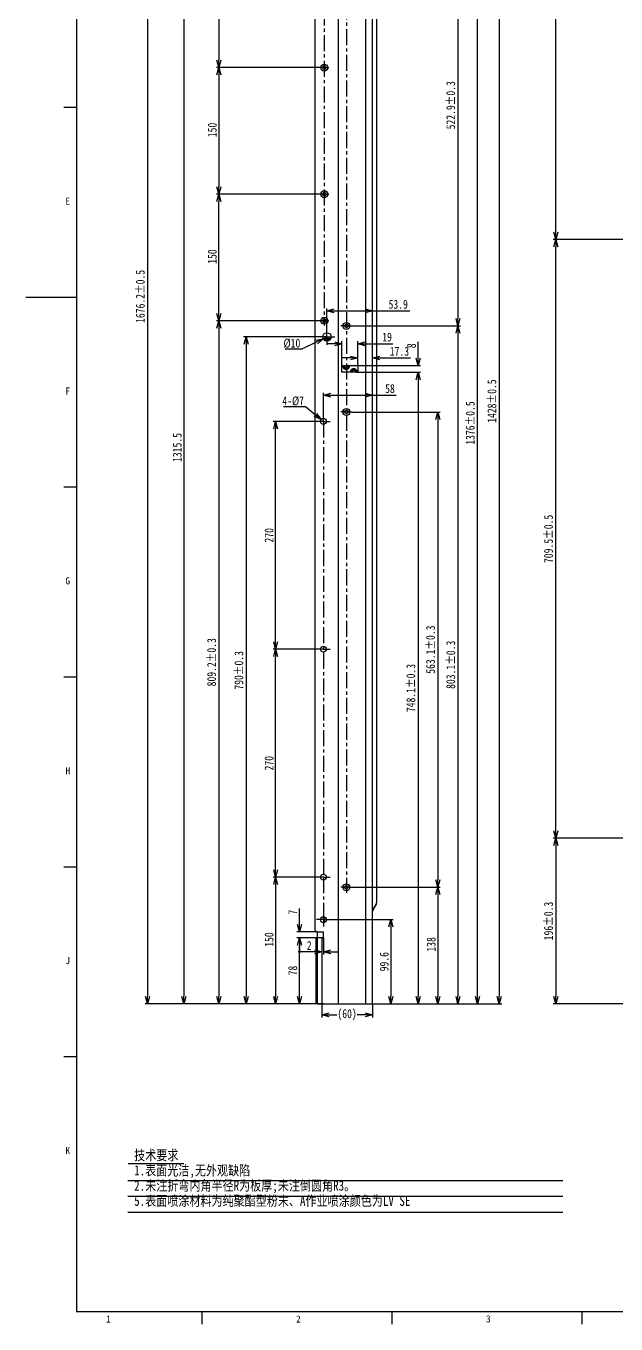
# Model space of a CAD drawing. Header units: millimetres. Extents: x -20 to 1169, y -20 to 821.
# Drawn here: x -20 to 213, y -5 to 508 of the extents above; entities that cross this region are included whole.
import ezdxf

# ---------------------------------------------------------------- set-up
doc = ezdxf.new("R2010")
doc.units = ezdxf.units.MM
doc.header["$LTSCALE"] = 0.2
doc.linetypes.add('CENTER', pattern=[50.8, 31.75, -6.35, 6.35, -6.35])
doc.layers.get('0').update_dxf_attribs({"color": 2})
for name, color, linetype in [('H7A03856_DXF_BALLOON', 7, 'Continuous'), ('H7A03856A_DXF_AXIS', 7, 'Continuous'), ('H7A03856A_DXF_CONTINUOUS_LINE', 7, 'Continuous'), ('H7A03856DIM', 7, 'Continuous')]:
    doc.layers.add(name, color=color, linetype=linetype)
doc.layers.add('H7C05555_DXF_TEXT', color=7, linetype='Continuous', lineweight=18)
doc.styles.add('HANKAKU', font='')
doc.styles.get("Standard").update_dxf_attribs({"font": '', "width": 0.8})
doc.styles.get('HANKAKU').set_extended_font_data('SimSun')
doc.styles.get('Standard').set_extended_font_data('SimSun')
doc.dimstyles.new('DIMSTYLE_1', dxfattribs={"dimtxt": 3.5, "dimasz": 3, "dimexe": 1, "dimexo": 0, "dimgap": 0.875, "dimtad": 1, "dimdec": 1, "dimlfac": 3, "dimdsep": 46, "dimtxsty": 'Standard', "dimblk": 'OPEN', "dimblk1": 'OPEN', "dimblk2": 'OPEN', "dimcen": 0.09, "dimadec": 0, "dimazin": 0, "dimtp": 0.1, "dimtm": 0.1, "dimtfac": 1, "dimtdec": 1, "dimtofl": 0, "dimtmove": 0, "dimatfit": 3, "dimldrblk": 'OPEN', "dimfxl": 1, "dimtolj": 1, "dimarcsym": 0})
doc.dimstyles.new('DIMSTYLE_19', dxfattribs={"dimtxt": 3.5, "dimasz": 3, "dimexe": 1, "dimexo": 0, "dimtad": 1, "dimdec": 3, "dimlfac": 3, "dimdsep": 46, "dimtxsty": 'Standard', "dimblk": 'OPEN', "dimblk1": 'OPEN', "dimblk2": 'OPEN', "dimcen": 0.09, "dimadec": 0, "dimazin": 0, "dimtp": 0.01, "dimtm": 0.01, "dimtfac": 1, "dimtdec": 3, "dimtofl": 0, "dimtmove": 0, "dimatfit": 2, "dimldrblk": 'OPEN', "dimfxl": 1, "dimtolj": 1, "dimarcsym": 0})
doc.dimstyles.new('DIMSTYLE_2', dxfattribs={"dimtxt": 3.5, "dimasz": 3, "dimexe": 1, "dimexo": 0, "dimgap": 0.875, "dimtad": 1, "dimdec": 1, "dimlfac": 3, "dimdsep": 46, "dimtxsty": 'Standard', "dimblk": 'OPEN', "dimblk1": 'OPEN', "dimblk2": 'OPEN', "dimcen": 0.09, "dimadec": 0, "dimazin": 0, "dimtp": 1e-10, "dimtm": 1e-10, "dimtfac": 1, "dimtdec": 1, "dimtofl": 0, "dimtmove": 0, "dimatfit": 3, "dimldrblk": 'OPEN', "dimfxl": 1, "dimtolj": 1, "dimarcsym": 0})
doc.dimstyles.new('DIMSTYLE_4', dxfattribs={"dimtxt": 3.5, "dimasz": 3, "dimexe": 1, "dimexo": 0, "dimtad": 1, "dimdec": 1, "dimlfac": 3, "dimdsep": 46, "dimtxsty": 'Standard', "dimblk": 'OPEN', "dimblk1": 'OPEN', "dimblk2": 'OPEN', "dimcen": 0.09, "dimadec": 0, "dimazin": 0, "dimtp": 0.1, "dimtm": 0.1, "dimtfac": 1, "dimtdec": 1, "dimtofl": 0, "dimtmove": 0, "dimatfit": 2, "dimldrblk": 'OPEN', "dimfxl": 1, "dimtolj": 1, "dimarcsym": 0})
doc.dimstyles.new('DIMSTYLE_5', dxfattribs={"dimtxt": 3.5, "dimasz": 3, "dimexe": 1, "dimexo": 0, "dimgap": 0.875, "dimtad": 1, "dimdec": 1, "dimlfac": 3, "dimdsep": 46, "dimtxsty": 'Standard', "dimblk": 'OPEN', "dimblk1": 'OPEN', "dimblk2": 'OPEN', "dimcen": 0.09, "dimadec": 0, "dimazin": 0, "dimtp": 0.01, "dimtm": 0.01, "dimtfac": 1, "dimtdec": 1, "dimtofl": 0, "dimtmove": 0, "dimatfit": 3, "dimldrblk": 'OPEN', "dimfxl": 1, "dimtolj": 1, "dimarcsym": 0})

# ---------------------------------------------------------------- blocks, each defined once
blk = doc.blocks.new('_OPEN')
at = {"color": 0}
for p, q in [((0, 0), (-1, 0)), ((-0.966, 0.259), (0, 0)), ((0, 0), (-0.966, -0.259))]:
    blk.add_line(p, q, dxfattribs=at)
blk = doc.blocks.new('*D37')
at = {"layer": 'Defpoints', "color": 0, "transparency": 16777216}
for p in [(327.23, 186.85), (189.17, 121.51), (324.43, 121.51)]:
    blk.add_point(p, dxfattribs=at)
at = {"layer": 'H7A03856DIM', "color": 0, "lineweight": -2, "transparency": 16777216}
for p, q in [((327.23, 186.85), (188.17, 186.85)), ((189.17, 183.85), (189.17, 124.51)), ((324.43, 121.51), (188.17, 121.51))]:
    blk.add_line(p, q, dxfattribs=at)
at = {"layer": 'H7A03856DIM', "color": 0, "lineweight": -2, "transparency": 16777216, "xscale": 3, "yscale": 3, "zscale": 3}
for p, rotation in [((189.17, 186.85), 90), ((189.17, 121.51), 270)]:
    blk.add_blockref('_OPEN', p, dxfattribs=dict(at, rotation=rotation))
at = {"layer": 'H7A03856DIM', "color": 0, "transparency": 16777216, "insert": (184.54, 154.18), "char_height": 3.5, "attachment_point": 2, "rotation": 90}
blk.add_mtext('\\A1;196%%p0.3', dxfattribs=at)
blk = doc.blocks.new('*D39')
at = {"layer": 'Defpoints', "color": 0, "transparency": 16777216}
for p in [(189.17, 423.35), (327.23, 423.35), (327.23, 186.85)]:
    blk.add_point(p, dxfattribs=at)
at = {"layer": 'H7A03856DIM', "color": 0, "lineweight": -2, "transparency": 16777216}
for p, q in [((327.23, 423.35), (188.17, 423.35)), ((189.17, 189.85), (189.17, 420.35)), ((327.23, 186.85), (188.17, 186.85))]:
    blk.add_line(p, q, dxfattribs=at)
at = {"layer": 'H7A03856DIM', "color": 0, "lineweight": -2, "transparency": 16777216, "xscale": 3, "yscale": 3, "zscale": 3}
for p, rotation in [((189.17, 423.35), 90), ((189.17, 186.85), 270)]:
    blk.add_blockref('_OPEN', p, dxfattribs=dict(at, rotation=rotation))
at = {"layer": 'H7A03856DIM', "color": 0, "transparency": 16777216, "insert": (184.54, 305.1), "char_height": 3.5, "attachment_point": 2, "rotation": 90}
blk.add_mtext('\\A1;709.5%%P0.5', dxfattribs=at)
blk = doc.blocks.new('*D40')
at = {"layer": 'Defpoints', "color": 0, "transparency": 16777216}
for p in [(189.17, 659.85), (327.23, 659.85), (327.23, 423.35)]:
    blk.add_point(p, dxfattribs=at)
at = {"layer": 'H7A03856DIM', "color": 0, "lineweight": -2, "transparency": 16777216}
for p, q in [((327.23, 659.85), (188.17, 659.85)), ((189.17, 426.35), (189.17, 656.85)), ((327.23, 423.35), (188.17, 423.35))]:
    blk.add_line(p, q, dxfattribs=at)
at = {"layer": 'H7A03856DIM', "color": 0, "lineweight": -2, "transparency": 16777216, "xscale": 3, "yscale": 3, "zscale": 3}
for p, rotation in [((189.17, 659.85), 90), ((189.17, 423.35), 270)]:
    blk.add_blockref('_OPEN', p, dxfattribs=dict(at, rotation=rotation))
at = {"layer": 'H7A03856DIM', "color": 0, "transparency": 16777216, "insert": (184.54, 541.6), "char_height": 3.5, "attachment_point": 2, "rotation": 90}
blk.add_mtext('\\A1;709.5%%P0.5', dxfattribs=at)
blk = doc.blocks.new('*D50')
at = {"layer": 'Defpoints', "color": 0, "transparency": 16777216}
for p in [(97.45, 154.71), (102.78, 121.51), (124.05, 121.51)]:
    blk.add_point(p, dxfattribs=at)
at = {"layer": 'H7A03856DIM', "color": 0, "lineweight": -2, "transparency": 16777216}
for p, q in [((97.45, 154.71), (125.05, 154.71)), ((124.05, 151.71), (124.05, 124.51)), ((102.78, 121.51), (125.05, 121.51))]:
    blk.add_line(p, q, dxfattribs=at)
at = {"layer": 'H7A03856DIM', "color": 0, "lineweight": -2, "transparency": 16777216, "xscale": 3, "yscale": 3, "zscale": 3}
for p, rotation in [((124.05, 154.71), 90), ((124.05, 121.51), 270)]:
    blk.add_blockref('_OPEN', p, dxfattribs=dict(at, rotation=rotation))
at = {"layer": 'H7A03856DIM', "color": 0, "transparency": 16777216, "insert": (119.67, 138.11), "char_height": 3.5, "attachment_point": 2, "rotation": 90}
blk.add_mtext('\\A1;99.6', dxfattribs=at)
blk = doc.blocks.new('*D51')
at = {"layer": 'Defpoints', "color": 0, "transparency": 16777216}
for p in [(94.78, 171.51), (78.59, 121.51), (97.45, 121.51)]:
    blk.add_point(p, dxfattribs=at)
at = {"layer": 'H7A03856DIM', "color": 0, "lineweight": -2, "transparency": 16777216}
for p, q in [((94.78, 171.51), (77.59, 171.51)), ((78.59, 168.51), (78.59, 124.51)), ((97.45, 121.51), (77.59, 121.51))]:
    blk.add_line(p, q, dxfattribs=at)
at = {"layer": 'H7A03856DIM', "color": 0, "lineweight": -2, "transparency": 16777216, "xscale": 3, "yscale": 3, "zscale": 3}
for p, rotation in [((78.59, 171.51), 90), ((78.59, 121.51), 270)]:
    blk.add_blockref('_OPEN', p, dxfattribs=dict(at, rotation=rotation))
at = {"layer": 'H7A03856DIM', "color": 0, "transparency": 16777216, "insert": (74.22, 146.86), "char_height": 3.5, "attachment_point": 2, "rotation": 90}
blk.add_mtext('\\A1;150', dxfattribs=at)
blk = doc.blocks.new('*D52')
at = {"layer": 'Defpoints', "color": 0, "transparency": 16777216}
for p in [(78.59, 261.51), (94.78, 261.51), (94.78, 171.51)]:
    blk.add_point(p, dxfattribs=at)
at = {"layer": 'H7A03856DIM', "color": 0, "lineweight": -2, "transparency": 16777216}
for p, q in [((94.78, 261.51), (77.59, 261.51)), ((78.59, 174.51), (78.59, 258.51)), ((94.78, 171.51), (77.59, 171.51))]:
    blk.add_line(p, q, dxfattribs=at)
at = {"layer": 'H7A03856DIM', "color": 0, "lineweight": -2, "transparency": 16777216, "xscale": 3, "yscale": 3, "zscale": 3}
for p, rotation in [((78.59, 261.51), 90), ((78.59, 171.51), 270)]:
    blk.add_blockref('_OPEN', p, dxfattribs=dict(at, rotation=rotation))
at = {"layer": 'H7A03856DIM', "color": 0, "transparency": 16777216, "insert": (74.22, 216.51), "char_height": 3.5, "attachment_point": 2, "rotation": 90}
blk.add_mtext('\\A1;270', dxfattribs=at)
blk = doc.blocks.new('*D53')
at = {"layer": 'Defpoints', "color": 0, "transparency": 16777216}
for p in [(78.59, 351.51), (97.45, 351.51), (97.45, 261.51)]:
    blk.add_point(p, dxfattribs=at)
at = {"layer": 'H7A03856DIM', "color": 0, "lineweight": -2, "transparency": 16777216}
for p, q in [((97.45, 351.51), (77.59, 351.51)), ((78.59, 264.51), (78.59, 348.51)), ((97.45, 261.51), (77.59, 261.51))]:
    blk.add_line(p, q, dxfattribs=at)
at = {"layer": 'H7A03856DIM', "color": 0, "lineweight": -2, "transparency": 16777216, "xscale": 3, "yscale": 3, "zscale": 3}
for p, rotation in [((78.59, 351.51), 90), ((78.59, 261.51), 270)]:
    blk.add_blockref('_OPEN', p, dxfattribs=dict(at, rotation=rotation))
at = {"layer": 'H7A03856DIM', "color": 0, "transparency": 16777216, "insert": (74.22, 306.51), "char_height": 3.5, "attachment_point": 2, "rotation": 90}
blk.add_mtext('\\A1;270', dxfattribs=at)
blk = doc.blocks.new('*D54')
at = {"layer": 'Defpoints', "color": 0, "transparency": 16777216}
for p in [(56.17, 441.25), (97.78, 441.25), (97.78, 391.25)]:
    blk.add_point(p, dxfattribs=at)
at = {"layer": 'H7A03856DIM', "color": 0, "lineweight": -2, "transparency": 16777216}
for p, q in [((97.78, 441.25), (55.17, 441.25)), ((56.17, 394.25), (56.17, 438.25)), ((97.78, 391.25), (55.17, 391.25))]:
    blk.add_line(p, q, dxfattribs=at)
at = {"layer": 'H7A03856DIM', "color": 0, "lineweight": -2, "transparency": 16777216, "xscale": 3, "yscale": 3, "zscale": 3}
for p, rotation in [((56.17, 441.25), 90), ((56.17, 391.25), 270)]:
    blk.add_blockref('_OPEN', p, dxfattribs=dict(at, rotation=rotation))
at = {"layer": 'H7A03856DIM', "color": 0, "transparency": 16777216, "insert": (51.8, 416.6), "char_height": 3.5, "attachment_point": 2, "rotation": 90}
blk.add_mtext('\\A1;150', dxfattribs=at)
blk = doc.blocks.new('*D55')
at = {"layer": 'Defpoints', "color": 0, "transparency": 16777216}
for p in [(97.78, 491.25), (56.17, 441.25), (97.78, 441.25)]:
    blk.add_point(p, dxfattribs=at)
at = {"layer": 'H7A03856DIM', "color": 0, "lineweight": -2, "transparency": 16777216}
for p, q in [((97.78, 491.25), (55.17, 491.25)), ((56.17, 488.25), (56.17, 444.25)), ((97.78, 441.25), (55.17, 441.25))]:
    blk.add_line(p, q, dxfattribs=at)
at = {"layer": 'H7A03856DIM', "color": 0, "lineweight": -2, "transparency": 16777216, "xscale": 3, "yscale": 3, "zscale": 3}
for p, rotation in [((56.17, 491.25), 90), ((56.17, 441.25), 270)]:
    blk.add_blockref('_OPEN', p, dxfattribs=dict(at, rotation=rotation))
at = {"layer": 'H7A03856DIM', "color": 0, "transparency": 16777216, "insert": (51.8, 466.6), "char_height": 3.5, "attachment_point": 2, "rotation": 90}
blk.add_mtext('\\A1;150', dxfattribs=at)
blk = doc.blocks.new('*D56')
at = {"layer": 'Defpoints', "color": 0, "transparency": 16777216}
for p in [(97.78, 534.59), (56.17, 491.25), (97.78, 491.25)]:
    blk.add_point(p, dxfattribs=at)
at = {"layer": 'H7A03856DIM', "color": 0, "lineweight": -2, "transparency": 16777216}
for p, q in [((97.78, 534.59), (55.17, 534.59)), ((56.17, 531.59), (56.17, 494.25)), ((97.78, 491.25), (55.17, 491.25))]:
    blk.add_line(p, q, dxfattribs=at)
at = {"layer": 'H7A03856DIM', "color": 0, "lineweight": -2, "transparency": 16777216, "xscale": 3, "yscale": 3, "zscale": 3}
for p, rotation in [((56.17, 534.59), 90), ((56.17, 491.25), 270)]:
    blk.add_blockref('_OPEN', p, dxfattribs=dict(at, rotation=rotation))
at = {"layer": 'H7A03856DIM', "color": 0, "transparency": 16777216, "insert": (51.8, 513.27), "char_height": 3.5, "attachment_point": 2, "rotation": 90}
blk.add_mtext('\\A1;130', dxfattribs=at)
blk = doc.blocks.new('*D57')
at = {"layer": 'Defpoints', "color": 0, "transparency": 16777216}
for p in [(97.78, 391.25), (56.17, 121.51), (97.45, 121.51)]:
    blk.add_point(p, dxfattribs=at)
at = {"layer": 'H7A03856DIM', "color": 0, "lineweight": -2, "transparency": 16777216}
for p, q in [((97.78, 391.25), (55.17, 391.25)), ((56.17, 388.25), (56.17, 124.51)), ((97.45, 121.51), (55.17, 121.51))]:
    blk.add_line(p, q, dxfattribs=at)
at = {"layer": 'H7A03856DIM', "color": 0, "lineweight": -2, "transparency": 16777216, "xscale": 3, "yscale": 3, "zscale": 3}
for p, rotation in [((56.17, 391.25), 90), ((56.17, 121.51), 270)]:
    blk.add_blockref('_OPEN', p, dxfattribs=dict(at, rotation=rotation))
at = {"layer": 'H7A03856DIM', "color": 0, "transparency": 16777216, "insert": (51.54, 256.38), "char_height": 3.5, "attachment_point": 2, "rotation": 90}
blk.add_mtext('\\A1;809.2%%p0.3', dxfattribs=at)
blk = doc.blocks.new('*D59')
at = {"layer": 'Defpoints', "color": 0, "transparency": 16777216}
for p in [(96.36, 560.01), (42.33, 121.51), (97.45, 121.51)]:
    blk.add_point(p, dxfattribs=at)
at = {"layer": 'H7A03856DIM', "color": 0, "lineweight": -2, "transparency": 16777216}
for p, q in [((96.36, 560.01), (41.33, 560.01)), ((42.33, 557.01), (42.33, 124.51)), ((97.45, 121.51), (41.33, 121.51))]:
    blk.add_line(p, q, dxfattribs=at)
at = {"layer": 'H7A03856DIM', "color": 0, "lineweight": -2, "transparency": 16777216, "xscale": 3, "yscale": 3, "zscale": 3}
for p, rotation in [((42.33, 560.01), 90), ((42.33, 121.51), 270)]:
    blk.add_blockref('_OPEN', p, dxfattribs=dict(at, rotation=rotation))
at = {"layer": 'H7A03856DIM', "color": 0, "transparency": 16777216, "insert": (37.95, 341.2), "char_height": 3.5, "attachment_point": 2, "rotation": 90}
blk.add_mtext('\\A1;1315.5', dxfattribs=at)
blk = doc.blocks.new('*D60')
at = {"layer": 'Defpoints', "color": 0, "transparency": 16777216}
for p in [(96.95, 680.25), (28, 121.51), (97.45, 121.51)]:
    blk.add_point(p, dxfattribs=at)
at = {"layer": 'H7A03856DIM', "color": 0, "lineweight": -2, "transparency": 16777216}
for p, q in [((96.95, 680.25), (27, 680.25)), ((28, 677.25), (28, 124.51)), ((97.45, 121.51), (27, 121.51))]:
    blk.add_line(p, q, dxfattribs=at)
at = {"layer": 'H7A03856DIM', "color": 0, "lineweight": -2, "transparency": 16777216, "xscale": 3, "yscale": 3, "zscale": 3}
for p, rotation in [((28, 680.25), 90), ((28, 121.51), 270)]:
    blk.add_blockref('_OPEN', p, dxfattribs=dict(at, rotation=rotation))
at = {"layer": 'H7A03856DIM', "color": 0, "transparency": 16777216, "insert": (23.38, 400.88), "char_height": 3.5, "attachment_point": 2, "rotation": 90}
blk.add_mtext('\\A1;1676.2%%p0.5', dxfattribs=at)
blk = doc.blocks.new('*D64')
at = {"layer": 'Defpoints', "color": 0, "transparency": 16777216}
for p in [(108.72, 597.51), (111.78, 121.51), (166.83, 121.51)]:
    blk.add_point(p, dxfattribs=at)
at = {"layer": 'H7A03856DIM', "color": 0, "lineweight": -2, "transparency": 16777216}
for p, q in [((108.72, 597.51), (167.83, 597.51)), ((166.83, 594.51), (166.83, 124.51)), ((111.78, 121.51), (167.83, 121.51))]:
    blk.add_line(p, q, dxfattribs=at)
at = {"layer": 'H7A03856DIM', "color": 0, "lineweight": -2, "transparency": 16777216, "xscale": 3, "yscale": 3, "zscale": 3}
for p, rotation in [((166.83, 597.51), 90), ((166.83, 121.51), 270)]:
    blk.add_blockref('_OPEN', p, dxfattribs=dict(at, rotation=rotation))
at = {"layer": 'H7A03856DIM', "color": 0, "transparency": 16777216, "insert": (162.2, 359.51), "char_height": 3.5, "attachment_point": 2, "rotation": 90}
blk.add_mtext('\\A1;1428%%p0.5', dxfattribs=at)
blk = doc.blocks.new('*D65')
at = {"layer": 'Defpoints', "color": 0, "transparency": 16777216}
for p in [(108.72, 563.51), (108.72, 389.22), (150.58, 389.22)]:
    blk.add_point(p, dxfattribs=at)
at = {"layer": 'H7A03856DIM', "color": 0, "lineweight": -2, "transparency": 16777216}
for p, q in [((108.72, 563.51), (151.58, 563.51)), ((150.58, 560.51), (150.58, 392.22)), ((108.72, 389.22), (151.58, 389.22))]:
    blk.add_line(p, q, dxfattribs=at)
at = {"layer": 'H7A03856DIM', "color": 0, "lineweight": -2, "transparency": 16777216, "xscale": 3, "yscale": 3, "zscale": 3}
for p, rotation in [((150.58, 563.51), 90), ((150.58, 389.22), 270)]:
    blk.add_blockref('_OPEN', p, dxfattribs=dict(at, rotation=rotation))
at = {"layer": 'H7A03856DIM', "color": 0, "transparency": 16777216, "insert": (145.95, 476.37), "char_height": 3.5, "attachment_point": 2, "rotation": 90}
blk.add_mtext('\\A1;522.9%%p0.3', dxfattribs=at)
blk = doc.blocks.new('*D66')
at = {"layer": 'Defpoints', "color": 0, "transparency": 16777216}
for p in [(108.72, 389.22), (111.78, 121.51), (150.58, 121.51)]:
    blk.add_point(p, dxfattribs=at)
at = {"layer": 'H7A03856DIM', "color": 0, "lineweight": -2, "transparency": 16777216}
for p, q in [((108.72, 389.22), (151.58, 389.22)), ((150.58, 386.22), (150.58, 124.51)), ((111.78, 121.51), (151.58, 121.51))]:
    blk.add_line(p, q, dxfattribs=at)
at = {"layer": 'H7A03856DIM', "color": 0, "lineweight": -2, "transparency": 16777216, "xscale": 3, "yscale": 3, "zscale": 3}
for p, rotation in [((150.58, 389.22), 90), ((150.58, 121.51), 270)]:
    blk.add_blockref('_OPEN', p, dxfattribs=dict(at, rotation=rotation))
at = {"layer": 'H7A03856DIM', "color": 0, "transparency": 16777216, "insert": (145.95, 255.37), "char_height": 3.5, "attachment_point": 2, "rotation": 90}
blk.add_mtext('\\A1;803.1%%p0.3', dxfattribs=at)
blk = doc.blocks.new('*D67')
at = {"layer": 'Defpoints', "color": 0, "transparency": 16777216}
for p in [(108.72, 355.21), (108.72, 167.51), (142.58, 167.51)]:
    blk.add_point(p, dxfattribs=at)
at = {"layer": 'H7A03856DIM', "color": 0, "lineweight": -2, "transparency": 16777216}
for p, q in [((108.72, 355.21), (143.58, 355.21)), ((142.58, 352.21), (142.58, 170.51)), ((108.72, 167.51), (143.58, 167.51))]:
    blk.add_line(p, q, dxfattribs=at)
at = {"layer": 'H7A03856DIM', "color": 0, "lineweight": -2, "transparency": 16777216, "xscale": 3, "yscale": 3, "zscale": 3}
for p, rotation in [((142.58, 355.21), 90), ((142.58, 167.51), 270)]:
    blk.add_blockref('_OPEN', p, dxfattribs=dict(at, rotation=rotation))
at = {"layer": 'H7A03856DIM', "color": 0, "transparency": 16777216, "insert": (137.96, 261.36), "char_height": 3.5, "attachment_point": 2, "rotation": 90}
blk.add_mtext('\\A1;563.1%%p0.3', dxfattribs=at)
blk = doc.blocks.new('*D68')
at = {"layer": 'Defpoints', "color": 0, "transparency": 16777216}
for p in [(108.72, 167.51), (111.78, 121.51), (142.58, 121.51)]:
    blk.add_point(p, dxfattribs=at)
at = {"layer": 'H7A03856DIM', "color": 0, "lineweight": -2, "transparency": 16777216}
for p, q in [((108.72, 167.51), (143.58, 167.51)), ((142.58, 164.51), (142.58, 124.51)), ((111.78, 121.51), (143.58, 121.51))]:
    blk.add_line(p, q, dxfattribs=at)
at = {"layer": 'H7A03856DIM', "color": 0, "lineweight": -2, "transparency": 16777216, "xscale": 3, "yscale": 3, "zscale": 3}
for p, rotation in [((142.58, 167.51), 90), ((142.58, 121.51), 270)]:
    blk.add_blockref('_OPEN', p, dxfattribs=dict(at, rotation=rotation))
at = {"layer": 'H7A03856DIM', "color": 0, "transparency": 16777216, "insert": (138.21, 144.95), "char_height": 3.5, "attachment_point": 2, "rotation": 90}
blk.add_mtext('\\A1;138', dxfattribs=at)
blk = doc.blocks.new('*D70')
at = {"layer": 'Defpoints', "color": 0, "transparency": 16777216}
for p in [(97.45, 361.83), (97.45, 354.18), (116.78, 121.51)]:
    blk.add_point(p, dxfattribs=at)
at = {"layer": 'H7A03856DIM', "color": 0, "lineweight": -2, "transparency": 16777216}
for p, q in [((97.45, 354.18), (97.45, 362.83)), ((100.45, 361.83), (113.78, 361.83)), ((116.78, 121.51), (116.78, 362.83)), ((116.78, 361.83), (126.21, 361.83))]:
    blk.add_line(p, q, dxfattribs=at)
at = {"layer": 'H7A03856DIM', "color": 0, "lineweight": -2, "transparency": 16777216, "xscale": 3, "yscale": 3, "zscale": 3, "rotation": 180}
blk.add_blockref('_OPEN', (97.45, 361.83), dxfattribs=at)
at = {"layer": 'H7A03856DIM', "color": 0, "lineweight": -2, "transparency": 16777216, "xscale": 3, "yscale": 3, "zscale": 3}
blk.add_blockref('_OPEN', (116.78, 361.83), dxfattribs=at)
at = {"layer": 'H7A03856DIM', "color": 0, "transparency": 16777216, "insert": (121.82, 366.21), "char_height": 3.5, "attachment_point": 1}
blk.add_mtext('\\A1;58', dxfattribs=at)
blk = doc.blocks.new('*D95')
at = {"layer": 'Defpoints', "color": 0, "transparency": 16777216}
for p in [(96.54, 352.25), (98.35, 350.78)]:
    blk.add_point(p, dxfattribs=at)
at = {"layer": 'H7A03856DIM', "color": 0, "lineweight": -2, "transparency": 16777216}
for p, q in [((90.39, 357.23), (81.65, 357.23)), ((94.21, 354.14), (90.39, 357.23)), ((97.36, 351.51), (97.54, 351.51)), ((97.45, 351.42), (97.45, 351.6))]:
    blk.add_line(p, q, dxfattribs=at)
at = {"layer": 'H7A03856DIM', "color": 0, "lineweight": -2, "transparency": 16777216, "xscale": 3, "yscale": 3, "zscale": 3, "rotation": 320.9947054093653}
blk.add_blockref('_OPEN', (96.54, 352.25), dxfattribs=at)
at = {"layer": 'H7A03856DIM', "color": 0, "transparency": 16777216, "insert": (89.77, 361.35), "char_height": 3.5, "attachment_point": 3}
blk.add_mtext('\\A1;4-%%c7', dxfattribs=at)
blk = doc.blocks.new('*D97')
at = {"layer": 'Defpoints', "color": 0, "transparency": 16777216}
for p in [(95.11, 149.85), (87.95, 147.51), (96.78, 147.51)]:
    blk.add_point(p, dxfattribs=at)
at = {"layer": 'H7A03856DIM', "color": 0, "lineweight": -2, "transparency": 16777216}
for p, q in [((87.95, 152.85), (87.95, 159.11)), ((95.11, 149.85), (86.95, 149.85)), ((96.78, 147.51), (86.95, 147.51)), ((87.95, 144.51), (87.95, 141.51))]:
    blk.add_line(p, q, dxfattribs=at)
at = {"layer": 'H7A03856DIM', "color": 0, "lineweight": -2, "transparency": 16777216, "xscale": 3, "yscale": 3, "zscale": 3}
for p, rotation in [((87.95, 149.85), 270), ((87.95, 147.51), 90)]:
    blk.add_blockref('_OPEN', p, dxfattribs=dict(at, rotation=rotation))
at = {"layer": 'H7A03856DIM', "color": 0, "transparency": 16777216, "insert": (83.57, 156.72), "char_height": 3.5, "attachment_point": 1, "rotation": 90}
blk.add_mtext('\\A1;7', dxfattribs=at)
blk = doc.blocks.new('*D98')
at = {"layer": 'Defpoints', "color": 0, "transparency": 16777216}
for p in [(87.95, 147.51), (97.11, 147.51), (97.45, 121.51)]:
    blk.add_point(p, dxfattribs=at)
at = {"layer": 'H7A03856DIM', "color": 0, "lineweight": -2, "transparency": 16777216}
for p, q in [((97.11, 147.51), (86.95, 147.51)), ((87.95, 124.51), (87.95, 144.51)), ((97.45, 121.51), (86.95, 121.51))]:
    blk.add_line(p, q, dxfattribs=at)
at = {"layer": 'H7A03856DIM', "color": 0, "lineweight": -2, "transparency": 16777216, "xscale": 3, "yscale": 3, "zscale": 3}
for p, rotation in [((87.95, 147.51), 90), ((87.95, 121.51), 270)]:
    blk.add_blockref('_OPEN', p, dxfattribs=dict(at, rotation=rotation))
at = {"layer": 'H7A03856DIM', "color": 0, "transparency": 16777216, "insert": (83.57, 134.6), "char_height": 3.5, "attachment_point": 2, "rotation": 90}
blk.add_mtext('\\A1;78', dxfattribs=at)
blk = doc.blocks.new('*D102')
at = {"layer": 'Defpoints', "color": 0, "transparency": 16777216}
for p in [(110.53, 580.18), (158.28, 580.18), (111.78, 121.51)]:
    blk.add_point(p, dxfattribs=at)
at = {"layer": 'H7A03856DIM', "color": 0, "lineweight": -2, "transparency": 16777216}
for p, q in [((110.53, 580.18), (159.28, 580.18)), ((158.28, 124.51), (158.28, 577.18)), ((111.78, 121.51), (159.28, 121.51))]:
    blk.add_line(p, q, dxfattribs=at)
at = {"layer": 'H7A03856DIM', "color": 0, "lineweight": -2, "transparency": 16777216, "xscale": 3, "yscale": 3, "zscale": 3}
for p, rotation in [((158.28, 580.18), 90), ((158.28, 121.51), 270)]:
    blk.add_blockref('_OPEN', p, dxfattribs=dict(at, rotation=rotation))
at = {"layer": 'H7A03856DIM', "color": 0, "transparency": 16777216, "insert": (153.65, 350.85), "char_height": 3.5, "attachment_point": 2, "rotation": 90}
blk.add_mtext('\\A1;1376%%p0.5', dxfattribs=at)
blk = doc.blocks.new('*D103')
at = {"layer": 'Defpoints', "color": 0, "transparency": 16777216}
for p in [(111.03, 373.55), (111.03, 370.88), (134.82, 370.88)]:
    blk.add_point(p, dxfattribs=at)
at = {"layer": 'H7A03856DIM', "color": 0, "lineweight": -2, "transparency": 16777216}
for p, q in [((134.82, 376.55), (134.82, 382.88)), ((111.03, 373.55), (135.82, 373.55)), ((111.03, 370.88), (135.82, 370.88)), ((134.82, 367.88), (134.82, 364.88))]:
    blk.add_line(p, q, dxfattribs=at)
at = {"layer": 'H7A03856DIM', "color": 0, "lineweight": -2, "transparency": 16777216, "xscale": 3, "yscale": 3, "zscale": 3}
for p, rotation in [((134.82, 373.55), 270), ((134.82, 370.88), 90)]:
    blk.add_blockref('_OPEN', p, dxfattribs=dict(at, rotation=rotation))
at = {"layer": 'H7A03856DIM', "color": 0, "transparency": 16777216, "insert": (130.45, 380.42), "char_height": 3.5, "attachment_point": 1, "rotation": 90}
blk.add_mtext('\\A1;8', dxfattribs=at)
blk = doc.blocks.new('*D104')
at = {"layer": 'Defpoints', "color": 0, "transparency": 16777216}
for p in [(110.53, 370.88), (111.78, 121.51), (134.82, 121.51)]:
    blk.add_point(p, dxfattribs=at)
at = {"layer": 'H7A03856DIM', "color": 0, "lineweight": -2, "transparency": 16777216}
for p, q in [((110.53, 370.88), (135.82, 370.88)), ((134.82, 367.88), (134.82, 124.51)), ((111.78, 121.51), (135.82, 121.51))]:
    blk.add_line(p, q, dxfattribs=at)
at = {"layer": 'H7A03856DIM', "color": 0, "lineweight": -2, "transparency": 16777216, "xscale": 3, "yscale": 3, "zscale": 3}
for p, rotation in [((134.82, 370.88), 90), ((134.82, 121.51), 270)]:
    blk.add_blockref('_OPEN', p, dxfattribs=dict(at, rotation=rotation))
at = {"layer": 'H7A03856DIM', "color": 0, "transparency": 16777216, "insert": (130.19, 246.2), "char_height": 3.5, "attachment_point": 2, "rotation": 90}
blk.add_mtext('\\A1;748.1%%p0.3', dxfattribs=at)
blk = doc.blocks.new('*D105')
at = {"layer": 'Defpoints', "color": 0, "transparency": 16777216}
for p in [(104.7, 382.18), (104.7, 373.55), (111.03, 373.55)]:
    blk.add_point(p, dxfattribs=at)
at = {"layer": 'H7A03856DIM', "color": 0, "lineweight": -2, "transparency": 16777216}
for p, q in [((101.7, 382.18), (98.7, 382.18)), ((104.7, 373.55), (104.7, 383.18)), ((111.03, 373.55), (111.03, 383.18)), ((114.03, 382.18), (124.87, 382.18))]:
    blk.add_line(p, q, dxfattribs=at)
at = {"layer": 'H7A03856DIM', "color": 0, "lineweight": -2, "transparency": 16777216, "xscale": 3, "yscale": 3, "zscale": 3}
blk.add_blockref('_OPEN', (104.7, 382.18), dxfattribs=at)
at = {"layer": 'H7A03856DIM', "color": 0, "lineweight": -2, "transparency": 16777216, "xscale": 3, "yscale": 3, "zscale": 3, "rotation": 180}
blk.add_blockref('_OPEN', (111.03, 382.18), dxfattribs=at)
at = {"layer": 'H7A03856DIM', "color": 0, "transparency": 16777216, "insert": (120.68, 386.56), "char_height": 3.5, "attachment_point": 1}
blk.add_mtext('\\A1;19', dxfattribs=at)
blk = doc.blocks.new('*D106')
at = {"layer": 'Defpoints', "color": 0, "transparency": 16777216}
for p in [(116.78, 376.55), (111.03, 373.55), (116.78, 121.51)]:
    blk.add_point(p, dxfattribs=at)
at = {"layer": 'H7A03856DIM', "color": 0, "lineweight": -2, "transparency": 16777216}
for p, q in [((108.03, 376.55), (105.03, 376.55)), ((111.03, 373.55), (111.03, 377.55)), ((116.78, 121.51), (116.78, 377.55)), ((119.78, 376.55), (131.79, 376.55))]:
    blk.add_line(p, q, dxfattribs=at)
at = {"layer": 'H7A03856DIM', "color": 0, "lineweight": -2, "transparency": 16777216, "xscale": 3, "yscale": 3, "zscale": 3}
blk.add_blockref('_OPEN', (111.03, 376.55), dxfattribs=at)
at = {"layer": 'H7A03856DIM', "color": 0, "lineweight": -2, "transparency": 16777216, "xscale": 3, "yscale": 3, "zscale": 3, "rotation": 180}
blk.add_blockref('_OPEN', (116.78, 376.55), dxfattribs=at)
at = {"layer": 'H7A03856DIM', "color": 0, "transparency": 16777216, "insert": (123.65, 380.93), "char_height": 3.5, "attachment_point": 1}
blk.add_mtext('\\A1;17.3', dxfattribs=at)
blk = doc.blocks.new('*D298')
at = {"layer": 'Defpoints', "color": 0, "transparency": 16777216}
for p in [(95.65, 384.85), (66.91, 121.51), (97.45, 121.51)]:
    blk.add_point(p, dxfattribs=at)
at = {"layer": 'H7A03856DIM', "color": 0, "lineweight": -2, "transparency": 16777216}
for p, q in [((95.65, 384.85), (65.91, 384.85)), ((66.91, 381.85), (66.91, 124.51)), ((97.45, 121.51), (65.91, 121.51))]:
    blk.add_line(p, q, dxfattribs=at)
at = {"layer": 'H7A03856DIM', "color": 0, "lineweight": -2, "transparency": 16777216, "xscale": 3, "yscale": 3, "zscale": 3}
for p, rotation in [((66.91, 384.85), 90), ((66.91, 121.51), 270)]:
    blk.add_blockref('_OPEN', p, dxfattribs=dict(at, rotation=rotation))
at = {"layer": 'H7A03856DIM', "color": 0, "transparency": 16777216, "insert": (62.29, 253.18), "char_height": 3.5, "attachment_point": 2, "rotation": 90}
blk.add_mtext('\\A1;790%%p0.3', dxfattribs=at)
blk = doc.blocks.new('*D299')
at = {"layer": 'Defpoints', "color": 0, "transparency": 16777216}
for p in [(116.78, 395.12), (98.82, 388.02), (116.78, 121.51)]:
    blk.add_point(p, dxfattribs=at)
at = {"layer": 'H7A03856DIM', "color": 0, "lineweight": -2, "transparency": 16777216}
for p, q in [((98.82, 388.02), (98.82, 396.12)), ((101.82, 395.12), (113.78, 395.12)), ((116.78, 121.51), (116.78, 396.12)), ((116.78, 395.12), (131.57, 395.12))]:
    blk.add_line(p, q, dxfattribs=at)
at = {"layer": 'H7A03856DIM', "color": 0, "lineweight": -2, "transparency": 16777216, "xscale": 3, "yscale": 3, "zscale": 3, "rotation": 180}
blk.add_blockref('_OPEN', (98.82, 395.12), dxfattribs=at)
at = {"layer": 'H7A03856DIM', "color": 0, "lineweight": -2, "transparency": 16777216, "xscale": 3, "yscale": 3, "zscale": 3}
blk.add_blockref('_OPEN', (116.78, 395.12), dxfattribs=at)
at = {"layer": 'H7A03856DIM', "color": 0, "transparency": 16777216, "insert": (123.18, 399.49), "char_height": 3.5, "attachment_point": 1}
blk.add_mtext('\\A1;53.9', dxfattribs=at)
blk = doc.blocks.new('*D300')
at = {"layer": 'Defpoints', "color": 0, "transparency": 16777216}
for p in [(100.32, 385.58), (97.32, 384.12)]:
    blk.add_point(p, dxfattribs=at)
at = {"layer": 'H7A03856DIM', "color": 0, "lineweight": -2, "transparency": 16777216}
for p, q in [((98.73, 384.85), (98.91, 384.85)), ((98.82, 384.76), (98.82, 384.94)), ((88.95, 380.05), (82.3, 380.05)), ((94.62, 382.81), (88.95, 380.05))]:
    blk.add_line(p, q, dxfattribs=at)
at = {"layer": 'H7A03856DIM', "color": 0, "lineweight": -2, "transparency": 16777216, "xscale": 3, "yscale": 3, "zscale": 3, "rotation": 25.95940103714353}
blk.add_blockref('_OPEN', (97.32, 384.12), dxfattribs=at)
at = {"layer": 'H7A03856DIM', "color": 0, "transparency": 16777216, "insert": (88.32, 384.17), "char_height": 3.5, "attachment_point": 3}
blk.add_mtext('\\A1;%%c10', dxfattribs=at)
blk = doc.blocks.new('*D326')
at = {"layer": 'Defpoints', "color": 0, "transparency": 16777216}
for p in [(96.78, 121.51), (116.78, 121.51), (96.78, 117.12)]:
    blk.add_point(p, dxfattribs=at)
at = {"layer": 'H7A03856_DXF_BALLOON', "color": 0, "lineweight": -2, "transparency": 16777216}
for p, q in [((96.78, 121.51), (96.78, 116.12)), ((116.78, 121.51), (116.78, 116.12)), ((99.78, 117.12), (102.79, 117.12)), ((113.78, 117.12), (110.77, 117.12))]:
    blk.add_line(p, q, dxfattribs=at)
at = {"layer": 'H7A03856_DXF_BALLOON', "color": 0, "lineweight": -2, "transparency": 16777216, "xscale": 3, "yscale": 3, "zscale": 3, "rotation": 180}
blk.add_blockref('_OPEN', (96.78, 117.12), dxfattribs=at)
at = {"layer": 'H7A03856_DXF_BALLOON', "color": 0, "lineweight": -2, "transparency": 16777216, "xscale": 3, "yscale": 3, "zscale": 3}
blk.add_blockref('_OPEN', (116.78, 117.12), dxfattribs=at)
at = {"layer": 'H7A03856_DXF_BALLOON', "color": 0, "transparency": 16777216, "insert": (106.78, 119.34), "char_height": 3.5, "attachment_point": 2}
blk.add_mtext('\\A1;(60)', dxfattribs=at)

msp = doc.modelspace()

# ---------------------------------------------------------------- linework, layer by layer
at = {"color": 114}
for p, q in [((0, 801), (0, 0)), ((0, 0), (1149, 0))]:
    msp.add_line(p, q, dxfattribs=at)
at = {"color": 2}
for p, q in [((0, 475.5), (-5, 475.5)), ((0, 400.5), (-20, 400.5)), ((0, 325.5), (-5, 325.5)), ((0, 250.5), (-5, 250.5)), ((0, 175.5), (-5, 175.5)), ((0, 100.5), (-5, 100.5)), ((49.5, 0), (49.5, -5)), ((124.5, 0), (124.5, -5)), ((199.5, 0), (199.5, -5))]:
    msp.add_line(p, q, dxfattribs=at)
at = {"color": 154}
for p, q in [((20.35757, 58.42161), (42.37048, 58.42161)), ((20.24934, 51.65824), (191.97626, 51.65824)), ((20.24934, 45.48485), (191.97626, 45.48485)), ((20.24934, 39.19304), (191.97626, 39.19304))]:
    msp.add_line(p, q, dxfattribs=at)
at = {"layer": 'H7A03856A_DXF_AXIS', "color": 7, "linetype": 'CENTER'}
for p, q in [((106.52315, 679.17955), (106.52315, 169.15479)), ((97.77987, 534.58655), (97.77987, 390.80891)), ((97.77987, 491.25322), (95.94654, 491.25322)), ((97.77987, 491.25322), (99.6132, 491.25322)), ((97.77987, 441.25322), (95.94654, 441.25322)), ((97.77987, 441.25322), (99.6132, 441.25322)), ((97.77987, 391.25322), (95.94654, 391.25322)), ((97.77987, 391.25322), (99.6132, 391.25322)), ((97.77987, 390.80891), (97.77987, 389.41988)), ((98.81787, 384.85322), (95.6512, 384.85322)), ((98.81787, 384.85322), (98.81787, 388.01988)), ((98.81787, 384.85322), (101.98454, 384.85322)), ((98.81787, 384.85322), (98.81787, 381.68655)), ((106.52315, 389.21988), (104.32315, 389.21988)), ((106.52315, 389.21988), (108.72315, 389.21988)), ((97.44654, 351.51288), (97.44654, 354.17955)), ((106.52315, 355.21288), (104.32315, 355.21288)), ((106.52315, 355.21288), (108.72315, 355.21288)), ((97.44654, 351.51288), (94.77987, 351.51288)), ((97.44654, 351.51288), (100.1132, 351.51288)), ((97.44654, 351.51288), (97.44654, 171.49509)), ((97.44654, 261.51288), (94.77987, 261.51288)), ((97.44654, 261.51288), (100.1132, 261.51288)), ((97.44654, 171.51288), (94.77987, 171.51288)), ((97.44654, 171.51288), (100.1132, 171.51288)), ((97.44654, 171.51288), (97.44654, 156.12132)), ((106.52315, 167.51288), (104.32315, 167.51288)), ((106.52315, 167.51288), (106.52315, 169.15479)), ((106.52315, 167.51288), (108.72315, 167.51288)), ((106.52315, 167.51288), (106.52315, 165.31288)), ((97.44654, 154.71288), (94.77987, 154.71288)), ((97.44654, 154.71288), (97.44654, 156.12132)), ((97.44654, 154.71288), (100.1132, 154.71288)), ((97.44654, 154.71288), (97.44654, 152.04622))]:
    msp.add_line(p, q, dxfattribs=at)
at = {"layer": 'H7A03856A_DXF_CONTINUOUS_LINE', "color": 2}
for p, q in [((94.1132, 693.84622), (94.1132, 150.84622)), ((103.44654, 121.51288), (103.44654, 694.84622)), ((114.1132, 694.84622), (114.1132, 121.51288)), ((116.77987, 121.51288), (116.77987, 694.84622)), ((118.44654, 682.81113), (118.44654, 161.47049)), ((105.15648, 389.21988), (105.82315, 389.21988)), ((107.88982, 389.21988), (107.22315, 389.21988)), ((98.77987, 384.11288), (98.77987, 384.44622)), ((104.6962, 373.54622), (111.02954, 373.54622)), ((104.6962, 370.87955), (104.6962, 373.54622)), ((111.02954, 370.87955), (104.6962, 370.87955)), ((106.44654, 372.71288), (106.44654, 372.37955)), ((109.44654, 371.61288), (109.44654, 371.94622)), ((111.02954, 373.54622), (111.02954, 370.87955)), ((105.15648, 355.21288), (105.82315, 355.21288)), ((107.88982, 355.21288), (107.22315, 355.21288)), ((105.15648, 167.51288), (105.82315, 167.51288)), ((107.88982, 167.51288), (107.22315, 167.51288)), ((116.89719, 158.21658), (117.25736, 159.04167)), ((117.25736, 159.04167), (118.21756, 160.71704)), ((118.21756, 160.71704), (118.3545, 160.97737)), ((118.21822, 160.71912), (118.21757, 160.71705)), ((118.21882, 160.72306), (118.21822, 160.71912)), ((118.3545, 160.97737), (118.44653, 161.45873)), ((116.89721, 158.21662), (116.89714, 158.21651)), ((95.1132, 149.84622), (97.44654, 149.84622)), ((95.1132, 147.51288), (95.1132, 149.84622)), ((97.44654, 147.51288), (97.44654, 149.84622)), ((94.77987, 147.51288), (94.44654, 147.51288)), ((94.44654, 147.51288), (94.44654, 121.51288)), ((94.77987, 146.51288), (94.44654, 146.51288)), ((94.77987, 121.51288), (94.77987, 147.51288)), ((94.94654, 147.51288), (95.1132, 147.51288)), ((95.1132, 121.51288), (95.1132, 147.51288)), ((96.77987, 147.51288), (97.44654, 147.51288)), ((96.77987, 147.51288), (96.77987, 121.51288)), ((94.77987, 122.51288), (94.44654, 122.51288)), ((94.77987, 121.51288), (94.44654, 121.51288)), ((94.94654, 121.51288), (96.77987, 121.51288)), ((96.77987, 121.51288), (114.1132, 121.51288)), ((114.44654, 121.51288), (116.77987, 121.51288))]:
    msp.add_line(p, q, dxfattribs=at)
for centre, radius in [((97.77987, 491.25322), 1.36667), ((97.77987, 441.25322), 1.36667), ((97.77987, 391.25322), 1.36667), ((106.52315, 389.21988), 1.36667), ((106.52315, 389.21988), 0.7), ((98.81787, 384.85322), 1.66667), ((106.52315, 355.21288), 1.36667), ((106.52315, 355.21288), 0.7), ((97.44654, 351.51288), 1.16667), ((97.44654, 261.51288), 1.16667), ((97.44654, 171.51288), 1.16667), ((106.52315, 167.51288), 1.36667), ((106.52315, 167.51288), 0.7), ((97.44654, 154.71288), 1.16667)]:
    msp.add_circle(centre, radius, dxfattribs=at)
for centre, radius, start, end in [((97.77987, 491.25322), 0.7, 90, 77.1428688), ((97.77987, 441.25322), 0.7, 90, 77.1428688), ((97.77987, 391.25322), 0.7, 90, 77.1428688), ((98.77987, 383.41288), 1.36667, 17.0162127, 161.0049354), ((98.77987, 383.41288), 1.03333, 10.5294825, 166.7542137), ((98.77987, 383.41288), 0.7, 354.6001344, 178.6848381), ((106.44654, 373.41288), 1.36667, 174.1429898, 5.8570102), ((106.44654, 373.41288), 1.03333, 172.2772881, 7.7227119), ((106.44654, 373.41288), 0.7, 168.9943856, 11.0056144), ((109.44654, 370.91288), 1.36667, 358.5309477, 181.4690523), ((109.44654, 370.91288), 1.03333, 358.0584171, 181.9415829), ((109.44654, 370.91288), 0.7, 357.1330664, 182.7514036), ((129.09873, 153.38439), 13.12359, 146.0009995, 158.3969169), ((117.1132, 161.46832), 1.33333, 326.0048261, 359.9997848), ((98.77987, 154.74622), 1.16667, 128.387057, 234.5399394), ((95.1132, 150.84622), 1, 180, 270)]:
    msp.add_arc(centre, radius, start, end, dxfattribs=at)
at = {"layer": 'H7A03856DIM', "color": 4}
for p, q in [((96.77987, 147.51288), (96.77987, 141.00529)), ((97.44654, 147.51288), (97.44654, 141.00529)), ((93.77987, 142.00529), (87.48987, 142.00529)), ((100.44654, 142.00529), (103.44654, 142.00529))]:
    msp.add_line(p, q, dxfattribs=at)

# ---------------------------------------------------------------- block references
at = {"layer": 'H7A03856DIM', "color": 4, "xscale": 3, "yscale": 3, "zscale": 3}
msp.add_blockref('_OPEN', (96.77987, 142.00529), dxfattribs=at)
at = {"layer": 'H7A03856DIM', "color": 4, "xscale": 3, "yscale": 3, "zscale": 3, "rotation": 180}
msp.add_blockref('_OPEN', (97.44654, 142.00529), dxfattribs=at)

# ---------------------------------------------------------------- texts
at = {"color": 154, "char_height": 2.8, "attachment_point": 7, "style": 'HANKAKU'}
for s, insert in [('{\\W0.95;E}', (-4.4, 437.1)), ('{\\W0.95;F}', (-4.4, 362.1)), ('{\\W0.95;G}', (-4.4, 287.1)), ('{\\W0.95;H}', (-4.4, 212.1)), ('{\\W0.95;J}', (-4.4, 137.1)), ('{\\W0.95;K}', (-4.4, 62.1)), ('{\\W0.95;1}', (11.665, -4.4)), ('{\\W0.95;2}', (86.665, -4.4)), ('{\\W0.95;3}', (161.665, -4.4))]:
    msp.add_mtext(s, dxfattribs=dict(at, insert=insert))
at = {"layer": 'H7A03856DIM', "color": 4, "insert": (92.78914, 146.26503), "char_height": 3.5, "attachment_point": 3}
msp.add_mtext('\\A1;2', dxfattribs=at)
at = {"layer": 'H7C05555_DXF_TEXT', "color": 2, "insert": (22.72214, 63.68286), "char_height": 3, "width": 183.6, "attachment_point": 1, "line_spacing_factor": 0.9}
msp.add_mtext('\\A1;{\\H1.3333x;技术要求\\P1.表面光洁,无外观缺陷       \\P2.未注折弯内角半径R为板厚;未注倒圆角R3。                            \\H1.00001x;          \\P5.表面喷涂材料为纯聚酯型粉末、A作业喷涂颜色为LV SE}', dxfattribs=at)

# ---------------------------------------------------------------- dimensions: what is measured, and where the dimension line sits
at = {"layer": 'H7A03856_DXF_BALLOON', "color": 4}
dim = msp.add_linear_dim(base=(96.77987, 117.12094), p1=(116.77987, 121.51288), p2=(96.77987, 121.51288), angle=180, text='(<>)', dimstyle='DIMSTYLE_2', override={"dimtad": 0, "dimtih": 1, "dimtoh": 1}, dxfattribs=at)
dim.commit()
dim.dimension.update_dxf_attribs({"geometry": '*D326', "text_midpoint": (106.77987, 117.12094), "dimtype": 160})
at = {"layer": 'H7A03856DIM', "color": 4}
for base, p1, p2, angle, text, dimstyle, picture, middle in [((28.00304, 121.51288), (96.94654, 680.24622), (97.44654, 121.51288), 270, '<>%%p0.5', 'DIMSTYLE_1', '*D60', (28.00304, 400.87955)), ((189.17159, 659.84622), (327.22625, 423.34622), (327.22625, 659.84622), 90, '<>%%P0.5', 'DIMSTYLE_1', '*D40', (189.17159, 541.59622)), ((166.8269, 121.51288), (108.72315, 597.51288), (111.77987, 121.51288), 270, '<>%%p0.5', 'DIMSTYLE_1', '*D64', (166.8269, 359.51288)), ((158.28218, 580.17955), (111.77987, 121.51288), (110.52954, 580.17955), 90, '<>%%p0.5', 'DIMSTYLE_1', '*D102', (158.28218, 350.84622)), ((150.58113, 389.21988), (108.72315, 563.51288), (108.72315, 389.21988), 270, '<>%%p0.3', 'DIMSTYLE_5', '*D65', (150.58113, 476.36638)), ((189.17159, 423.34622), (327.22625, 186.84622), (327.22625, 423.34622), 90, '<>%%P0.5', 'DIMSTYLE_1', '*D39', (189.17159, 305.09622)), ((56.17141, 121.51288), (97.77987, 391.25322), (97.44654, 121.51288), 270, '<>%%p0.3', 'DIMSTYLE_5', '*D57', (56.17141, 256.38305)), ((66.91397, 121.51288), (95.6512, 384.85322), (97.44654, 121.51288), 270, '<>%%p0.3', 'DIMSTYLE_5', '*D298', (66.91397, 253.18305)), ((150.58113, 121.51288), (108.72315, 389.21988), (111.77987, 121.51288), 270, '<>%%p0.3', 'DIMSTYLE_5', '*D66', (150.58113, 255.36638)), ((134.82089, 121.51288), (110.52954, 370.87955), (111.77987, 121.51288), 270, '<>%%p0.3', 'DIMSTYLE_1', '*D104', (134.82089, 246.19622)), ((142.58417, 167.51288), (108.72315, 355.21288), (108.72315, 167.51288), 270, '<>%%p0.3', 'DIMSTYLE_1', '*D67', (142.58417, 261.36288)), ((189.17159, 121.51288), (327.22625, 186.84622), (324.42625, 121.51288), 270, '<>%%p0.3', 'DIMSTYLE_1', '*D37', (189.17159, 154.17955))]:
    dim = msp.add_linear_dim(base=base, p1=p1, p2=p2, angle=angle, text=text, dimstyle=dimstyle, dxfattribs=at)
    dim.commit()
    dim.dimension.update_dxf_attribs({"geometry": picture, "text_midpoint": middle, "dimtype": 160})
for base, p1, p2, angle, dimstyle, picture, middle in [((42.32781, 121.51288), (96.3632, 560.01288), (97.44654, 121.51288), 270, 'DIMSTYLE_1', '*D59', (42.32781, 341.20038)), ((56.17141, 491.25322), (97.77987, 534.58655), (97.77987, 491.25322), 270, 'DIMSTYLE_1', '*D56', (56.17141, 513.26988)), ((56.17141, 441.25322), (97.77987, 491.25322), (97.77987, 441.25322), 270, 'DIMSTYLE_1', '*D55', (56.17141, 466.60322)), ((56.17141, 441.25322), (97.77987, 391.25322), (97.77987, 441.25322), 90, 'DIMSTYLE_1', '*D54', (56.17141, 416.60322)), ((104.6962, 382.18307), (111.02954, 373.54622), (104.6962, 373.54622), 180, 'DIMSTYLE_1', '*D105', (122.33783, 382.18307)), ((134.82089, 370.87955), (111.02954, 373.54622), (111.02954, 370.87955), 270, 'DIMSTYLE_1', '*D103', (134.82089, 381.21455)), ((97.44654, 361.83442), (116.77987, 121.51288), (97.44654, 354.17955), 180, 'DIMSTYLE_2', '*D70', (123.57938, 361.83442)), ((78.59137, 351.51288), (97.44654, 261.51288), (97.44654, 351.51288), 90, 'DIMSTYLE_1', '*D53', (78.59137, 306.51288)), ((78.59137, 261.51288), (94.77987, 171.51288), (94.77987, 261.51288), 90, 'DIMSTYLE_1', '*D52', (78.59137, 216.51288)), ((78.59137, 121.51288), (94.77987, 171.51288), (97.44654, 121.51288), 270, 'DIMSTYLE_1', '*D51', (78.59137, 146.86288)), ((142.58417, 121.51288), (108.72315, 167.51288), (111.77987, 121.51288), 270, 'DIMSTYLE_1', '*D68', (142.58417, 144.95038)), ((87.94529, 147.51288), (95.1132, 149.84622), (96.77987, 147.51288), 270, 'DIMSTYLE_1', '*D97', (87.94529, 157.47566)), ((124.04619, 121.51288), (97.44654, 154.71288), (102.77987, 121.51288), 270, 'DIMSTYLE_1', '*D50', (124.04619, 138.11288)), ((87.94529, 147.51288), (97.44654, 121.51288), (97.1132, 147.51288), 90, 'DIMSTYLE_1', '*D98', (87.94529, 134.60038))]:
    dim = msp.add_linear_dim(base=base, p1=p1, p2=p2, angle=angle, dimstyle=dimstyle, dxfattribs=at)
    dim.commit()
    dim.dimension.update_dxf_attribs({"geometry": picture, "text_midpoint": middle, "dimtype": 160})
for base, p1, dimstyle, picture, middle in [((116.77987, 395.11649), (98.81787, 388.01988), 'DIMSTYLE_5', '*D299', (126.93402, 395.11649)), ((116.77987, 376.55073), (111.02954, 373.54622), 'DIMSTYLE_2', '*D106', (127.28709, 376.55073))]:
    dim = msp.add_linear_dim(base=base, p1=p1, p2=(116.77987, 121.51288), dimstyle=dimstyle, dxfattribs=at)
    dim.commit()
    dim.dimension.update_dxf_attribs({"geometry": picture, "text_midpoint": middle, "dimtype": 160})
for p1, p2, text, dimstyle, picture, middle in [((100.31638, 385.58277), (97.31936, 384.12366), '%%c<>', 'DIMSTYLE_19', '*D300', (85.31052, 380.0468)), ((98.35314, 350.77859), (96.53993, 352.24717), '4-%%c<>', 'DIMSTYLE_4', '*D95', (85.70855, 357.22536))]:
    dim = msp.add_diameter_dim_2p(p1=p1, p2=p2, text=text, dimstyle=dimstyle, override={"dimtih": 1, "dimtoh": 1, "dimpost": '<>'}, dxfattribs=at)
    dim.commit()
    dim.dimension.update_dxf_attribs({"geometry": picture, "text_midpoint": middle, "dimtype": 163})

doc.saveas('drawing.dxf')
